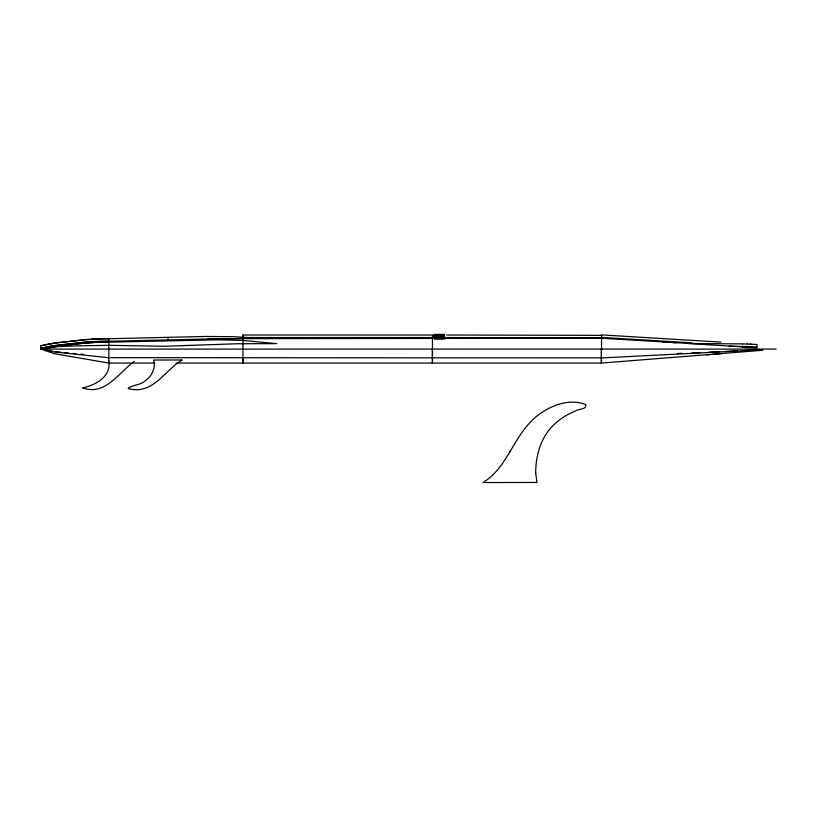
<?xml version="1.0" encoding="UTF-8"?>
<svg xmlns="http://www.w3.org/2000/svg" width="817" height="817" viewBox="0 0 817 817"><rect width="100%" height="100%" fill="white"/><g stroke="black" fill="none" stroke-linecap="round" stroke-linejoin="round"><path stroke-width="1.23" d="M432.438 337.564L242.955 337.544L242.955 363.044L242.976 362.339M175.941 363.065L601.373 363.065L601.598 337.421L692.091 342.834M601.588 349.104L601.588 348.226M601.557 338.024L601.598 334.899L720.951 342.109M93.853 339.065L108.804 338.555L108.784 363.065L54.422 353.69L43.362 349.982M510.012 451.791L510.38 451.107M134.254 361.349C118.628 372.991 104.77 396.204 82.65 387.83C95.354 385.41 111.796 376.31 108.753 360.797M776.15 349.104L40.85 349.104L40.85 345.734L48.693 344.131M93.322 342.466L219.283 339.821L242.955 340.454L276.759 343.63L237.379 343.753L164.043 346.265L108.773 345.315L76.727 345.867L57.976 346.582L40.85 349.104L49.745 347.327M40.85 345.734L50.266 343.855M40.85 349.104L51.318 347.041M49.051 344.08L50.797 343.763M444.315 337.687L444.703 337.666M444.315 338.534L444.489 337.574M50.797 346.296L40.85 348.267L51.318 346.204M50.082 347.276L51.849 346.959M50.593 343.804L51.318 343.671M51.114 343.722L51.849 343.579M51.114 346.255L51.849 346.112M51.624 343.63L52.38 343.487M51.624 346.163L52.38 346.02M51.624 347.011L52.38 346.868M52.145 343.548L52.911 343.406M52.145 346.081L52.911 345.938M52.145 346.919L52.911 346.776M52.656 343.457L53.432 343.314M52.656 345.989L53.432 345.846M52.656 346.837L53.963 346.602M53.176 343.375L53.963 343.232M53.176 345.908L54.494 345.673M53.176 346.745L54.494 346.52M53.697 343.293L54.494 343.14M53.697 345.826L55.015 345.591M54.208 343.201L55.015 343.058M54.208 346.582L55.546 346.357M54.729 343.12L86.377 339.535M54.729 345.652L55.546 345.509M54.729 346.5L86.377 342.915M55.239 343.038L57.833 342.65M55.239 345.571L86.377 342.068M55.76 345.489L58.354 345.101M55.76 346.337L58.354 345.948M58.191 342.578L86.908 339.494M58.722 345.029L86.908 342.027M58.722 345.877L86.908 342.874M434.583 338.616L443.774 338.524L434.583 338.422C437.657 338.33 445.806 338.585 444.121 338.504M444.029 337.176L444.142 338.003M762.69 350.258L601.455 363.065L601.373 349.104M706.521 354.874L720.88 353.72M86.633 339.617L87.45 339.463M86.633 342.149L87.45 341.996M86.633 342.987L87.45 342.834M87.174 339.576L88.512 339.382M87.715 339.535L93.107 339.198M87.174 342.109L88.512 341.915M87.715 342.068L92.576 341.761M87.174 342.956L88.512 342.762M87.715 342.915L92.576 342.609M88.787 339.463L92.035 339.259M88.787 341.996L92.035 341.792M88.787 342.844L92.035 342.64M92.25 339.157L93.649 339.167M92.25 341.69L93.107 341.731M92.25 342.527L93.107 342.578M444.519 337.676L443.611 337.697L444.121 337.656M93.322 339.096L206.088 336.461L233.948 336.696L251.677 337.829M92.781 341.659L93.649 341.7M93.322 341.629L208.018 338.984M92.781 342.497L93.649 342.548M93.853 341.598L108.804 341.087M93.853 342.435L108.804 341.935M434.113 335.797L444.325 335.92L434.113 335.828L443.529 335.971L444.019 335.011M725.598 351.443L737.567 350.901M741.376 350.728L762.69 349.747L601.455 357.938L601.455 357.397M677.262 353.557L682.175 353.342M691.979 352.924L700.465 352.546M708.911 352.178L719.685 351.698M437.953 335.072L440.22 335.103M443.662 335.971L444.305 335.93L434.113 336.032L437.32 335.93M439.076 338.463L439.076 337.615L440.424 337.666M440.424 338.514L438.77 338.473M438.709 335.082L438.77 335.93L440.169 335.95M439.086 337.656L438.566 337.666M183.325 340.178L185.857 340.107M207.426 339.453L226.462 338.881M234.07 338.657L601.598 338.248L676.159 342.701M209.448 339.28L242.955 338.391M438.147 335.91L438.658 335.011M438.259 335.94L439.148 335.95M434.113 337.431L435.134 337.411M443.396 335.123L443.1 335.103M437.759 335.113L437.156 335.113M439.24 335.481L434.113 335.521L444.315 335.552M441.874 338.013L434.583 338.095L435.083 337.258M438.147 335.46L444.315 335.399M440.68 338.003L444.775 337.972M434.113 335.154L436.901 335.123M434.583 337.727L437.371 337.687M434.583 338.575L437.371 338.534M444.325 335.961L434.113 336.083M442.988 335.981L443.314 336.788L434.113 336.88L444.325 336.808L442.416 336.737M436.492 338.647L444.785 338.544M442.896 335.133L442.314 335.133M208.008 338.984L233.948 339.229M439.097 334.531L439.617 334.531M441.752 334.674L444.295 334.531M434.113 334.684L443.835 334.694M434.113 334.98L444.336 334.98M242.955 335.011L432.438 335.031L432.469 363.054M446.776 335.021L601.608 335.348M434.113 335.287L444.295 335.358M443.835 335.542L434.113 335.552L434.624 334.704M444.295 335.644L443.835 334.459M443.825 336.369L434.113 336.594L444.315 336.645L436.584 336.584L436.584 337.431M439.556 337.084L440.087 337.084M434.583 337.237L444.765 337.36M434.583 337.544L444.795 337.544M441.885 337.676L441.885 338.524M446.776 337.554L601.608 337.881M435.216 337.84L434.583 337.84L444.775 338.095L444.04 338.095M440.945 337.932L444.765 337.932M434.583 338.085L444.775 338.136M432.469 357.826L601.373 357.877M432.418 357.826L108.855 357.642M108.855 363.065L154.832 363.065M434.113 336.369L444.295 336.379M439.199 336.961L444.274 336.972M434.113 336.951L442.079 337.012M434.113 337.217L435.134 337.258M434.113 337.472L434.756 337.472M434.756 337.799L434.113 337.799L434.113 334.449L444.295 334.439L444.295 338.207M440.526 338.514L441.64 338.524M689.66 343.508L742.408 343.906M441.098 335.113L440.516 335.103M441.098 335.95L440.516 335.95M441.313 337.707L440.526 337.666M729.213 346.245L742.408 346.428M440.741 336.757L443.314 336.788M435.134 337.697L434.113 337.687L434.756 337.635M440.149 337.666L439.638 337.646M440.149 338.504L439.638 338.483M742.377 343.896L747.249 344.018M742.377 346.428L747.249 346.551M742.377 347.276L756.94 347.817L756.94 344.447L747.218 344.018M747.218 346.551L756.94 346.98M750.272 344.12L750.884 344.141M750.884 346.674L751.497 346.694M434.838 337.115L434.297 337.135M618.367 339.229L622.186 339.453M662.536 341.874L749.015 347.296M55.576 351.729L60.662 352.209M64.461 352.566L68.26 352.924M73.326 353.393L75.858 353.638M80.924 354.108L83.457 354.353M439.27 337.656L439.301 338.504M108.784 357.754L54.422 351.943L45.885 350.187M53.432 351.494L45.885 350.064M601.455 362.319L601.455 363.044M242.976 357.877L242.976 362.411M444.775 338.973L444.765 336.992L434.583 337.002L434.583 338.973M442.702 337.972L442.702 338.81M442.242 335.399L442.242 337.268M441.588 335.113L441.588 335.961M440.087 337.012L440.087 338.197M439.617 334.459L439.617 335.634M439.556 337.012L439.515 338.463M439.097 334.459L439.097 335.634M439.056 335.011L439.056 335.899M437.054 338.095L437.054 338.943M436.584 335.521L436.584 336.359M432.418 349.104L432.418 363.054M242.955 335.031L242.955 337.084M168.026 337.145L168.026 340.526M242.976 357.468L242.976 357.438M535.676 473.135L537.014 482.438L482.99 482.561C505.498 468.907 512.014 441.874 529.222 423.451C541.865 408.663 567.223 396.705 585.769 404.691C586.647 410.083 577.915 408.561 575.056 411.196C566.988 414.474 559.451 419.162 553.303 425.361C540.609 437.698 535.707 455.876 535.676 473.135M154.403 363.218C154.556 370.193 151.002 377.066 145.109 380.845C140.82 385.328 130.945 385.042 128.095 388.504C152.953 395.561 164.411 370.326 182.171 359.98L153.698 360.021L154.403 363.218"/></g></svg>
